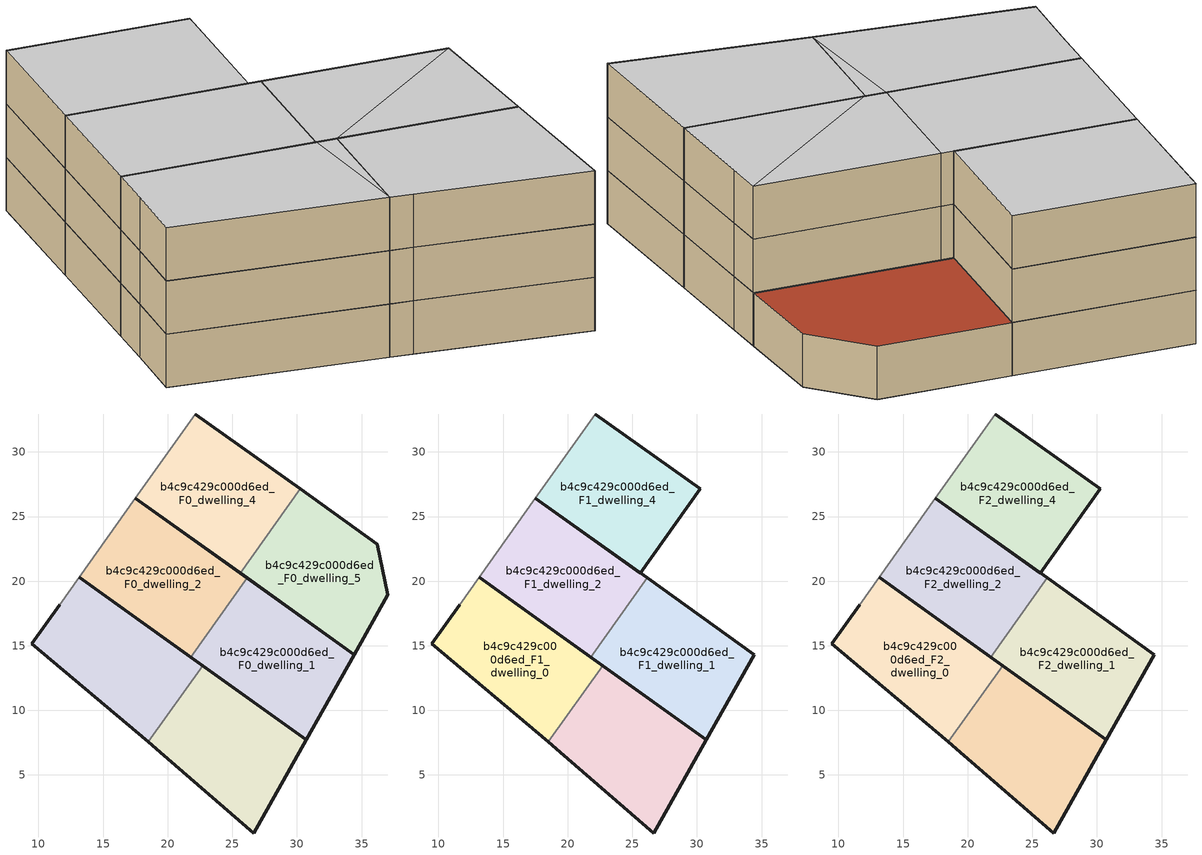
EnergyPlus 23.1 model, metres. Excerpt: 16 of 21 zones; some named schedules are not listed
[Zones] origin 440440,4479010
b4c9c429c000d6ed_F0_dwelling_0
 floor ground (EU_floor_Construction): 30.73,7.74 33.44,12.51 34.45,14.32 26.15,20.25 21.78,14.13 z0; 18.48,7.56 22.7,13.47 21.78,14.13 z0; 18.48,7.56 21.78,14.13 13.16,20.29 11.66,18.17 9.46,15.17 z0
 wall outside (EU_wall_Construction): 13.16,20.29 22.7,13.47 / 18.48,7.56 9.46,15.17 11.66,18.17 z0:3
 wall adiabatic (EU_wall_Construction): 11.66,18.17 13.16,20.29 z0:3
 wall to b4c9c429c000d6ed_F0_dwelling_1 (EU_wall_Construction): 22.7,13.47 18.48,7.56 z0:3
b4c9c429c000d6ed_F0_dwelling_1
 floor ground (EU_floor_Construction): 30.73,7.74 33.44,12.51 34.45,14.32 26.15,20.25 21.78,14.13 z0; 26.64,0.51 30.73,7.74 22.7,13.47 18.48,7.56 19.43,6.76 z0
 wall outside (EU_wall_Construction): 22.7,13.47 30.73,7.74 26.64,0.51 19.43,6.76 18.48,7.56 z0:3
b4c9c429c000d6ed_F0_dwelling_2
 floor ground (EU_floor_Construction): 21.78,14.13 26.15,20.25 17.51,26.41 13.16,20.29 z0
 wall outside (EU_wall_Construction): 21.78,14.13 13.16,20.29 / 17.51,26.41 26.15,20.25 z0:3
 wall adiabatic (EU_wall_Construction): 13.16,20.29 17.51,26.41 z0:3
 wall to b4c9c429c000d6ed_F0_dwelling_3 (EU_wall_Construction): 26.15,20.25 21.78,14.13 z0:3
b4c9c429c000d6ed_F0_dwelling_3
 floor ground (EU_floor_Construction): 30.73,7.74 33.44,12.51 34.45,14.32 26.15,20.25 21.78,14.13 z0; 18.48,7.56 22.7,13.47 21.78,14.13 z0; 26.64,0.51 30.73,7.74 22.7,13.47 18.48,7.56 19.43,6.76 z0; 18.48,7.56 21.78,14.13 13.16,20.29 11.66,18.17 9.46,15.17 z0
 wall outside (EU_wall_Construction): 26.15,20.25 34.45,14.32 33.44,12.51 30.73,7.74 21.78,14.13 z0:3
 roof outside (EU_floor_Construction): 22.7,13.47 18.48,7.56 21.78,14.13 z3
b4c9c429c000d6ed_F0_dwelling_4
 floor ground (EU_floor_Construction): 25.61,20.63 30.25,27.14 22.14,32.94 17.51,26.41 z0
 wall outside (EU_wall_Construction): 25.61,20.63 17.51,26.41 / 22.14,32.94 30.25,27.14 z0:3
 wall adiabatic (EU_wall_Construction): 17.51,26.41 22.14,32.94 z0:3
 wall to b4c9c429c000d6ed_F0_dwelling_5 (EU_wall_Construction): 30.25,27.14 25.61,20.63 z0:3
b4c9c429c000d6ed_F0_dwelling_5
 floor ground (EU_floor_Construction): 34.45,14.32 37.05,18.96 36.21,22.87 30.25,27.14 25.61,20.63 z0
 wall outside (EU_wall_Construction): 30.25,27.14 36.21,22.87 37.05,18.96 34.45,14.32 25.61,20.63 z0:3
 roof outside (EU_roof_Construction): 36.21,22.87 37.05,18.96 34.45,14.32 25.61,20.63 30.25,27.14 z3
b4c9c429c000d6ed_F1_dwelling_0
 floor outside (EU_floor_Construction): 18.48,7.56 22.7,13.47 21.78,14.13 z3; 18.48,7.56 21.78,14.13 13.16,20.29 11.65,18.17 9.46,15.17 z3
 floor to b4c9c429c000d6ed_F0_dwelling_3 (EU_floor_Construction): 34.45,14.32 26.15,20.25 21.78,14.13 22.7,13.47 z3; 30.73,7.74 33.44,12.51 34.45,14.32 22.7,13.47 z3
 wall outside (EU_wall_Construction): 13.16,20.29 22.7,13.47 / 18.48,7.56 9.46,15.17 11.66,18.17 z3:6
 wall adiabatic (EU_wall_Construction): 11.66,18.17 13.16,20.29 z3:6
 wall to b4c9c429c000d6ed_F1_dwelling_1 (EU_wall_Construction): 22.7,13.47 18.48,7.56 z3:6
b4c9c429c000d6ed_F1_dwelling_1
 floor to b4c9c429c000d6ed_F0_dwelling_1 (EU_floor_Construction): 30.73,7.74 33.44,12.51 34.45,14.32 26.15,20.25 21.78,14.13 z3; 26.64,0.51 30.73,7.74 22.7,13.47 18.48,7.56 19.43,6.76 z3
 wall outside (EU_wall_Construction): 22.7,13.47 30.73,7.74 26.64,0.51 19.43,6.76 18.48,7.56 z3:6
b4c9c429c000d6ed_F1_dwelling_2
 floor to b4c9c429c000d6ed_F0_dwelling_2 (EU_floor_Construction): 21.78,14.13 26.15,20.25 17.51,26.41 13.16,20.29 z3
 wall outside (EU_wall_Construction): 21.78,14.13 13.16,20.29 / 17.51,26.41 26.15,20.25 z3:6
 wall adiabatic (EU_wall_Construction): 13.16,20.29 17.51,26.41 z3:6
 wall to b4c9c429c000d6ed_F1_dwelling_3 (EU_wall_Construction): 26.15,20.25 21.78,14.13 z3:6
b4c9c429c000d6ed_F1_dwelling_3
 floor outside (EU_floor_Construction): 30.73,7.74 33.44,12.51 34.45,14.32 26.15,20.25 21.78,14.13 z3; 26.64,0.51 30.73,7.74 22.7,13.47 18.48,7.56 19.43,6.76 z3
 floor to b4c9c429c000d6ed_F0_dwelling_0 (EU_floor_Construction): 18.48,7.56 22.7,13.47 21.78,14.13 z3
 floor to b4c9c429c000d6ed_F0_dwelling_3 (EU_floor_Construction): 18.48,7.56 21.78,14.13 13.16,20.29 11.65,18.17 9.46,15.17 z3
 wall outside (EU_wall_Construction): 26.15,20.25 34.45,14.32 33.44,12.51 30.73,7.74 21.78,14.13 z3:6
 roof outside (EU_floor_Construction): 22.7,13.47 18.48,7.56 21.78,14.13 z6
b4c9c429c000d6ed_F1_dwelling_4
 floor to b4c9c429c000d6ed_F0_dwelling_4 (EU_floor_Construction): 25.61,20.63 30.25,27.14 22.14,32.94 17.51,26.41 z3
 wall outside (EU_wall_Construction): 22.14,32.94 30.25,27.14 25.61,20.63 17.51,26.41 z3:6
 wall adiabatic (EU_wall_Construction): 17.51,26.41 22.14,32.94 z3:6
b4c9c429c000d6ed_F2_dwelling_0
 floor outside (EU_floor_Construction): 18.48,7.56 22.7,13.47 21.78,14.13 z6; 18.48,7.56 21.78,14.13 13.16,20.29 11.65,18.17 9.46,15.17 z6
 floor to b4c9c429c000d6ed_F1_dwelling_3 (EU_floor_Construction): 34.45,14.32 26.15,20.25 21.78,14.13 22.7,13.47 z6; 30.73,7.74 33.44,12.51 34.45,14.32 22.7,13.47 z6
 wall outside (EU_wall_Construction): 13.16,20.29 22.7,13.47 / 18.48,7.56 9.46,15.17 11.66,18.17 z6:9
 wall adiabatic (EU_wall_Construction): 11.66,18.17 13.16,20.29 z6:9
 wall to b4c9c429c000d6ed_F2_dwelling_1 (EU_wall_Construction): 22.7,13.47 18.48,7.56 z6:9
 ceiling to b4c9c429c000d6ed_F3_dwelling_3 (EU_floor_Construction): 21.78,14.13 18.48,7.56 9.46,15.17 11.65,18.17 13.16,20.29 z9; 22.7,13.47 18.48,7.56 21.78,14.13 z9
 ceiling to b4c9c429c000d6ed_F3_dwelling_0 (EU_floor_Construction): 34.45,14.32 22.7,13.47 21.78,14.13 26.15,20.25 z9; 34.45,14.32 33.44,12.51 30.73,7.74 22.7,13.47 z9
b4c9c429c000d6ed_F2_dwelling_1
 floor to b4c9c429c000d6ed_F1_dwelling_1 (EU_floor_Construction): 30.73,7.74 33.44,12.51 34.45,14.32 26.15,20.25 21.78,14.13 z6; 26.64,0.51 30.73,7.74 22.7,13.47 18.48,7.56 19.43,6.76 z6
 wall outside (EU_wall_Construction): 22.7,13.47 30.73,7.74 26.64,0.51 19.43,6.76 18.48,7.56 z6:9
 ceiling to b4c9c429c000d6ed_F3_dwelling_1 (EU_floor_Construction): 30.73,7.74 26.64,0.51 19.43,6.76 18.48,7.56 22.7,13.47 z9; 34.45,14.32 33.44,12.51 30.73,7.74 21.78,14.13 26.15,20.25 z9
b4c9c429c000d6ed_F2_dwelling_2
 floor to b4c9c429c000d6ed_F1_dwelling_2 (EU_floor_Construction): 21.78,14.13 26.15,20.25 17.51,26.41 13.16,20.29 z6
 wall outside (EU_wall_Construction): 21.78,14.13 13.16,20.29 / 17.51,26.41 26.15,20.25 z6:9
 wall adiabatic (EU_wall_Construction): 13.16,20.29 17.51,26.41 z6:9
 wall to b4c9c429c000d6ed_F2_dwelling_3 (EU_wall_Construction): 26.15,20.25 21.78,14.13 z6:9
 ceiling to b4c9c429c000d6ed_F3_dwelling_2 (EU_floor_Construction): 26.15,20.25 21.78,14.13 13.16,20.29 17.51,26.41 z9
b4c9c429c000d6ed_F2_dwelling_3
 floor outside (EU_floor_Construction): 30.73,7.74 33.44,12.51 34.45,14.32 26.15,20.25 21.78,14.13 z6; 26.64,0.51 30.73,7.74 22.7,13.47 18.48,7.56 19.43,6.76 z6
 floor to b4c9c429c000d6ed_F1_dwelling_0 (EU_floor_Construction): 18.48,7.56 22.7,13.47 21.78,14.13 z6
 floor to b4c9c429c000d6ed_F1_dwelling_3 (EU_floor_Construction): 18.48,7.56 21.78,14.13 13.16,20.29 11.65,18.17 9.46,15.17 z6
 wall outside (EU_wall_Construction): 26.15,20.25 34.45,14.32 33.44,12.51 30.73,7.74 21.78,14.13 z6:9
 ceiling to b4c9c429c000d6ed_F3_dwelling_0 (EU_floor_Construction): 34.45,14.32 22.7,13.47 21.78,14.13 26.15,20.25 z9; 34.45,14.32 33.44,12.51 30.73,7.74 22.7,13.47 z9
 ceiling to b4c9c429c000d6ed_F3_dwelling_1 (EU_floor_Construction): 30.73,7.74 26.64,0.51 19.43,6.76 18.48,7.56 22.7,13.47 z9
 ceiling to b4c9c429c000d6ed_F3_dwelling_3 (EU_floor_Construction): 21.78,14.13 18.48,7.56 9.46,15.17 11.65,18.17 13.16,20.29 z9
 roof outside (EU_floor_Construction): 22.7,13.47 18.48,7.56 21.78,14.13 z9
b4c9c429c000d6ed_F2_dwelling_4
 floor to b4c9c429c000d6ed_F1_dwelling_4 (EU_floor_Construction): 25.61,20.63 30.25,27.14 22.14,32.94 17.51,26.41 z6
 wall outside (EU_wall_Construction): 22.14,32.94 30.25,27.14 25.61,20.63 17.51,26.41 z6:9
 wall adiabatic (EU_wall_Construction): 17.51,26.41 22.14,32.94 z6:9
 ceiling to b4c9c429c000d6ed_F3_dwelling_4 (EU_floor_Construction): 30.25,27.14 25.61,20.63 17.51,26.41 22.14,32.94 z9
[Building]
EU S2 Campaign: North Axis=0; Terrain=City; Solar Distribution=FullExterior
[Site:Location]
Madrid: Latitude=40.5; Longitude=-3.5; Time Zone=1; Elevation=609
[SizingPeriod:WeatherFileDays]
AnnualSizingPeriod: Begin Month=1; Begin Day of Month=1; End Month=12; End Day of Month=31; Day of Week for Start Day=Monday; Use Weather File Daylight Saving Period=No; Use Weather File Rain and Snow Indicators=No
[MATERIAL]
EU_InternalMass_Material: Roughness=MediumRough; Thickness=0.1; Conductivity=1; Density=1800; Specific Heat=900; Thermal Absorptance=0.9; Solar Absorptance=0.7; Visible Absorptance=0.7
[MATERIAL:NOMASS] Roughness=MediumRough; Thermal Absorptance=0.9; Solar Absorptance=0.7; Visible Absorptance=0.7
Name | Thermal Resistance
EU_wall_NoMass | 0.609216
EU_roof_NoMass | 0.513268
EU_floor_NoMass | 0.568163
[CONSTRUCTION]
EU_wall_Construction: EU_wall_NoMass
EU_roof_Construction: EU_roof_NoMass
EU_floor_Construction: EU_floor_NoMass
EU_InternalMass_Construction: EU_InternalMass_Material
[ZONE] Type=1; Multiplier=1; Ceiling Height=autocalculate; Floor Area=autocalculate; Part of Total Floor Area=Yes
Name | Volume
b4c9c429c000d6ed_F0_dwelling_0 | 478.043
b4c9c429c000d6ed_F1_dwelling_0; b4c9c429c000d6ed_F2_dwelling_0 | 478.042
b4c9c429c000d6ed_F0_dwelling_1; b4c9c429c000d6ed_F1_dwelling_1; b4c9c429c000d6ed_F2_dwelling_1 | 478.01
b4c9c429c000d6ed_F0_dwelling_2 | 239.014
b4c9c429c000d6ed_F1_dwelling_2; b4c9c429c000d6ed_F2_dwelling_2 | 239.013
b4c9c429c000d6ed_F0_dwelling_3; b4c9c429c000d6ed_F1_dwelling_3; b4c9c429c000d6ed_F2_dwelling_3 | 717.033
b4c9c429c000d6ed_F0_dwelling_4; b4c9c429c000d6ed_F1_dwelling_4; b4c9c429c000d6ed_F2_dwelling_4 | 239.012
b4c9c429c000d6ed_F0_dwelling_5 | 239.001
[INTERNALMASS] Construction=EU_InternalMass_Construction
Name | Zone or ZoneList | Surface Area
b4c9c429c000d6ed_F0_dwelling_0_EU_InternalMass | b4c9c429c000d6ed_F0_dwelling_0 | 79.6747
b4c9c429c000d6ed_F0_dwelling_1_EU_InternalMass | b4c9c429c000d6ed_F0_dwelling_1 | 79.6637
b4c9c429c000d6ed_F0_dwelling_2_EU_InternalMass | b4c9c429c000d6ed_F0_dwelling_2 | 79.6713
b4c9c429c000d6ed_F0_dwelling_3_EU_InternalMass | b4c9c429c000d6ed_F0_dwelling_3 | 79.673
b4c9c429c000d6ed_F0_dwelling_4_EU_InternalMass | b4c9c429c000d6ed_F0_dwelling_4 | 79.6705
b4c9c429c000d6ed_F0_dwelling_5_EU_InternalMass | b4c9c429c000d6ed_F0_dwelling_5 | 79.6669
b4c9c429c000d6ed_F1_dwelling_0_EU_InternalMass | b4c9c429c000d6ed_F1_dwelling_0 | 95.6001
b4c9c429c000d6ed_F1_dwelling_1_EU_InternalMass | b4c9c429c000d6ed_F1_dwelling_1 | 95.6079
b4c9c429c000d6ed_F1_dwelling_2_EU_InternalMass | b4c9c429c000d6ed_F1_dwelling_2 | 95.5997
b4c9c429c000d6ed_F1_dwelling_3_EU_InternalMass | b4c9c429c000d6ed_F1_dwelling_3 | 95.6046
b4c9c429c000d6ed_F1_dwelling_4_EU_InternalMass | b4c9c429c000d6ed_F1_dwelling_4 | 95.6101
b4c9c429c000d6ed_F2_dwelling_0_EU_InternalMass | b4c9c429c000d6ed_F2_dwelling_0 | 95.6001
b4c9c429c000d6ed_F2_dwelling_1_EU_InternalMass | b4c9c429c000d6ed_F2_dwelling_1 | 95.6079
b4c9c429c000d6ed_F2_dwelling_2_EU_InternalMass | b4c9c429c000d6ed_F2_dwelling_2 | 95.5997
b4c9c429c000d6ed_F2_dwelling_3_EU_InternalMass | b4c9c429c000d6ed_F2_dwelling_3 | 95.6046
b4c9c429c000d6ed_F2_dwelling_4_EU_InternalMass | b4c9c429c000d6ed_F2_dwelling_4 | 95.6101
[OTHEREQUIPMENT] Fuel Type=Electricity; Design Level Calculation Method=Watts/Area; Power per Zone Floor Area=1; Fraction Latent=0; Fraction Radiant=0; Fraction Lost=0; Carbon Dioxide Generation Rate=0; EndUse Subcategory=EU_Step8_InternalGains
Name | Zone or ZoneList or Space or SpaceList | Schedule
EU_Step8_InternalGain_b4c9c429c000d6ed_F0_dwelling_0_f000 | b4c9c429c000d6ed_F0_dwelling_0 | EU_Step8_GainSchedule_b4c9c429c000d6ed_F0_dwelling_0_f000
EU_Step8_InternalGain_b4c9c429c000d6ed_F0_dwelling_1_f000 | b4c9c429c000d6ed_F0_dwelling_1 | EU_Step8_GainSchedule_b4c9c429c000d6ed_F0_dwelling_1_f000
EU_Step8_InternalGain_b4c9c429c000d6ed_F0_dwelling_2_f000 | b4c9c429c000d6ed_F0_dwelling_2 | EU_Step8_GainSchedule_b4c9c429c000d6ed_F0_dwelling_2_f000
EU_Step8_InternalGain_b4c9c429c000d6ed_F0_dwelling_3_f000 | b4c9c429c000d6ed_F0_dwelling_3 | EU_Step8_GainSchedule_b4c9c429c000d6ed_F0_dwelling_3_f000
EU_Step8_InternalGain_b4c9c429c000d6ed_F0_dwelling_4_f000 | b4c9c429c000d6ed_F0_dwelling_4 | EU_Step8_GainSchedule_b4c9c429c000d6ed_F0_dwelling_4_f000
EU_Step8_InternalGain_b4c9c429c000d6ed_F0_dwelling_5_f000 | b4c9c429c000d6ed_F0_dwelling_5 | EU_Step8_GainSchedule_b4c9c429c000d6ed_F0_dwelling_5_f000
EU_Step8_InternalGain_b4c9c429c000d6ed_F1_dwelling_0_f000 | b4c9c429c000d6ed_F1_dwelling_0 | EU_Step8_GainSchedule_b4c9c429c000d6ed_F1_dwelling_0_f000
EU_Step8_InternalGain_b4c9c429c000d6ed_F1_dwelling_1_f000 | b4c9c429c000d6ed_F1_dwelling_1 | EU_Step8_GainSchedule_b4c9c429c000d6ed_F1_dwelling_1_f000
EU_Step8_InternalGain_b4c9c429c000d6ed_F1_dwelling_2_f000 | b4c9c429c000d6ed_F1_dwelling_2 | EU_Step8_GainSchedule_b4c9c429c000d6ed_F1_dwelling_2_f000
EU_Step8_InternalGain_b4c9c429c000d6ed_F1_dwelling_3_f000 | b4c9c429c000d6ed_F1_dwelling_3 | EU_Step8_GainSchedule_b4c9c429c000d6ed_F1_dwelling_3_f000
EU_Step8_InternalGain_b4c9c429c000d6ed_F1_dwelling_4_f000 | b4c9c429c000d6ed_F1_dwelling_4 | EU_Step8_GainSchedule_b4c9c429c000d6ed_F1_dwelling_4_f000
EU_Step8_InternalGain_b4c9c429c000d6ed_F2_dwelling_0_f000 | b4c9c429c000d6ed_F2_dwelling_0 | EU_Step8_GainSchedule_b4c9c429c000d6ed_F2_dwelling_0_f000
EU_Step8_InternalGain_b4c9c429c000d6ed_F2_dwelling_1_f000 | b4c9c429c000d6ed_F2_dwelling_1 | EU_Step8_GainSchedule_b4c9c429c000d6ed_F2_dwelling_1_f000
EU_Step8_InternalGain_b4c9c429c000d6ed_F2_dwelling_2_f000 | b4c9c429c000d6ed_F2_dwelling_2 | EU_Step8_GainSchedule_b4c9c429c000d6ed_F2_dwelling_2_f000
EU_Step8_InternalGain_b4c9c429c000d6ed_F2_dwelling_3_f000 | b4c9c429c000d6ed_F2_dwelling_3 | EU_Step8_GainSchedule_b4c9c429c000d6ed_F2_dwelling_3_f000
EU_Step8_InternalGain_b4c9c429c000d6ed_F2_dwelling_4_f000 | b4c9c429c000d6ed_F2_dwelling_4 | EU_Step8_GainSchedule_b4c9c429c000d6ed_F2_dwelling_4_f000
[ZONEVENTILATION:DESIGNFLOWRATE] Schedule=EU_AlwaysOn; Design Flow Rate Calculation Method=AirChanges/Hour; Air Changes per Hour=0.752966; Ventilation Type=Natural; Fan Pressure Rise=0; Fan Total Efficiency=1; Constant Term Coefficient=1; Temperature Term Coefficient=0; Velocity Term Coefficient=0; Velocity Squared Term Coefficient=0; Minimum Indoor Temperature=-100; Maximum Indoor Temperature=100; Delta Temperature=-100; Minimum Outdoor Temperature=-100; Maximum Outdoor Temperature=100; Maximum Wind Speed=40
Name | Zone or ZoneList or Space or SpaceList
EU_ConstantAir_b4c9c429c000d6ed_F0_dwelling_0 | b4c9c429c000d6ed_F0_dwelling_0
EU_ConstantAir_b4c9c429c000d6ed_F0_dwelling_1 | b4c9c429c000d6ed_F0_dwelling_1
EU_ConstantAir_b4c9c429c000d6ed_F0_dwelling_2 | b4c9c429c000d6ed_F0_dwelling_2
EU_ConstantAir_b4c9c429c000d6ed_F0_dwelling_3 | b4c9c429c000d6ed_F0_dwelling_3
EU_ConstantAir_b4c9c429c000d6ed_F0_dwelling_4 | b4c9c429c000d6ed_F0_dwelling_4
EU_ConstantAir_b4c9c429c000d6ed_F0_dwelling_5 | b4c9c429c000d6ed_F0_dwelling_5
EU_ConstantAir_b4c9c429c000d6ed_F1_dwelling_0 | b4c9c429c000d6ed_F1_dwelling_0
EU_ConstantAir_b4c9c429c000d6ed_F1_dwelling_1 | b4c9c429c000d6ed_F1_dwelling_1
EU_ConstantAir_b4c9c429c000d6ed_F1_dwelling_2 | b4c9c429c000d6ed_F1_dwelling_2
EU_ConstantAir_b4c9c429c000d6ed_F1_dwelling_3 | b4c9c429c000d6ed_F1_dwelling_3
EU_ConstantAir_b4c9c429c000d6ed_F1_dwelling_4 | b4c9c429c000d6ed_F1_dwelling_4
EU_ConstantAir_b4c9c429c000d6ed_F2_dwelling_0 | b4c9c429c000d6ed_F2_dwelling_0
EU_ConstantAir_b4c9c429c000d6ed_F2_dwelling_1 | b4c9c429c000d6ed_F2_dwelling_1
EU_ConstantAir_b4c9c429c000d6ed_F2_dwelling_2 | b4c9c429c000d6ed_F2_dwelling_2
EU_ConstantAir_b4c9c429c000d6ed_F2_dwelling_3 | b4c9c429c000d6ed_F2_dwelling_3
EU_ConstantAir_b4c9c429c000d6ed_F2_dwelling_4 | b4c9c429c000d6ed_F2_dwelling_4
[HVACTEMPLATE:THERMOSTAT] Constant Heating Setpoint=20; Constant Cooling Setpoint=50
EU_HeatOnly_b4c9c429c000d6ed_F0_dwelling_0; EU_HeatOnly_b4c9c429c000d6ed_F0_dwelling_1; EU_HeatOnly_b4c9c429c000d6ed_F0_dwelling_2; EU_HeatOnly_b4c9c429c000d6ed_F0_dwelling_3; EU_HeatOnly_b4c9c429c000d6ed_F0_dwelling_4; EU_HeatOnly_b4c9c429c000d6ed_F0_dwelling_5; EU_HeatOnly_b4c9c429c000d6ed_F1_dwelling_0; EU_HeatOnly_b4c9c429c000d6ed_F1_dwelling_1; EU_HeatOnly_b4c9c429c000d6ed_F1_dwelling_2; EU_HeatOnly_b4c9c429c000d6ed_F1_dwelling_3; EU_HeatOnly_b4c9c429c000d6ed_F1_dwelling_4; EU_HeatOnly_b4c9c429c000d6ed_F2_dwelling_0; EU_HeatOnly_b4c9c429c000d6ed_F2_dwelling_1; EU_HeatOnly_b4c9c429c000d6ed_F2_dwelling_2; EU_HeatOnly_b4c9c429c000d6ed_F2_dwelling_3; EU_HeatOnly_b4c9c429c000d6ed_F2_dwelling_4; EU_HeatOnly_b4c9c429c000d6ed_F3_dwelling_0; EU_HeatOnly_b4c9c429c000d6ed_F3_dwelling_1; EU_HeatOnly_b4c9c429c000d6ed_F3_dwelling_2; EU_HeatOnly_b4c9c429c000d6ed_F3_dwelling_3; EU_HeatOnly_b4c9c429c000d6ed_F3_dwelling_4
